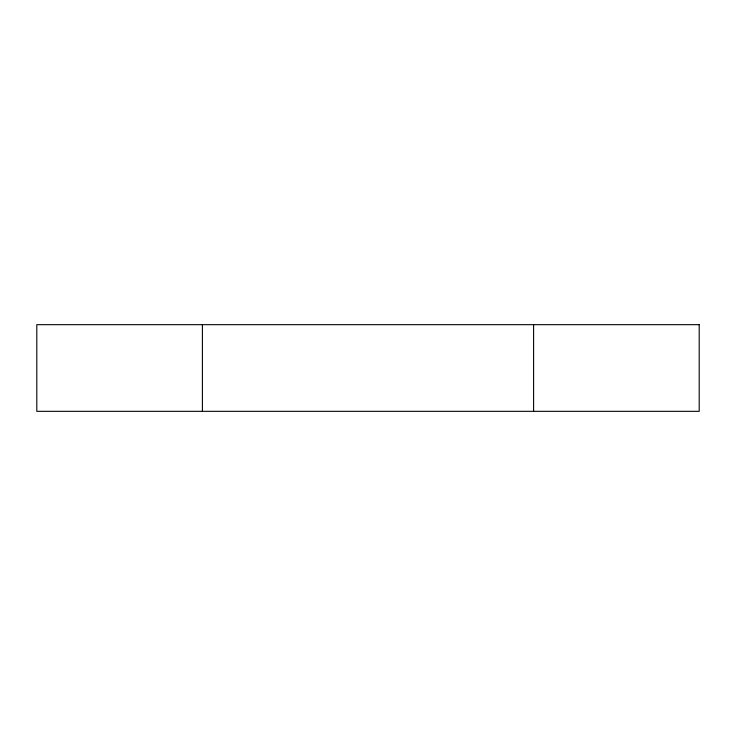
<?xml version="1.0" encoding="UTF-8"?>
<svg xmlns="http://www.w3.org/2000/svg" width="736" height="736" viewBox="0 0 736 736"><rect width="100%" height="100%" fill="white"/><g stroke="black" fill="none" stroke-linecap="round" stroke-linejoin="round"><path stroke-width="1.1" d="M533.6 324.668L533.6 411.332M202.4 324.668L202.4 411.332M699.2 324.668L36.8 324.668L36.8 411.332L699.2 411.332L699.2 324.668"/></g></svg>
